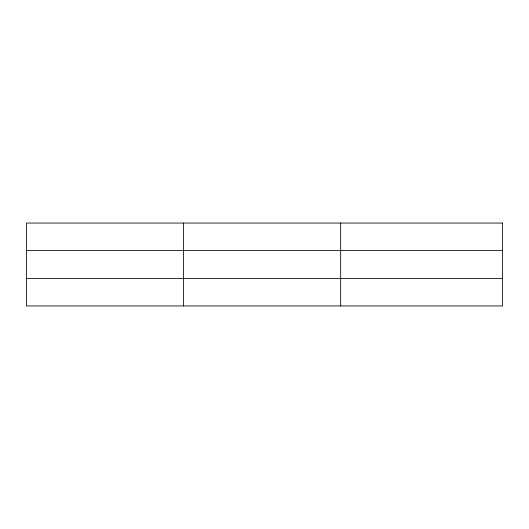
<?xml version="1.0" encoding="UTF-8"?>
<svg xmlns="http://www.w3.org/2000/svg" width="529" height="529" viewBox="0 0 529 529"><rect width="100%" height="100%" fill="white"/><g stroke="black" fill="none" stroke-linecap="round" stroke-linejoin="round"><path stroke-width="0.79" d="M183.563 305.947L183.563 223.053M340.676 305.947L340.676 223.053M26.45 250.409L502.55 250.409M26.45 278.591L502.55 278.591M502.55 223.053L502.55 305.947L26.45 305.947L26.45 223.053L502.55 223.053"/></g></svg>
